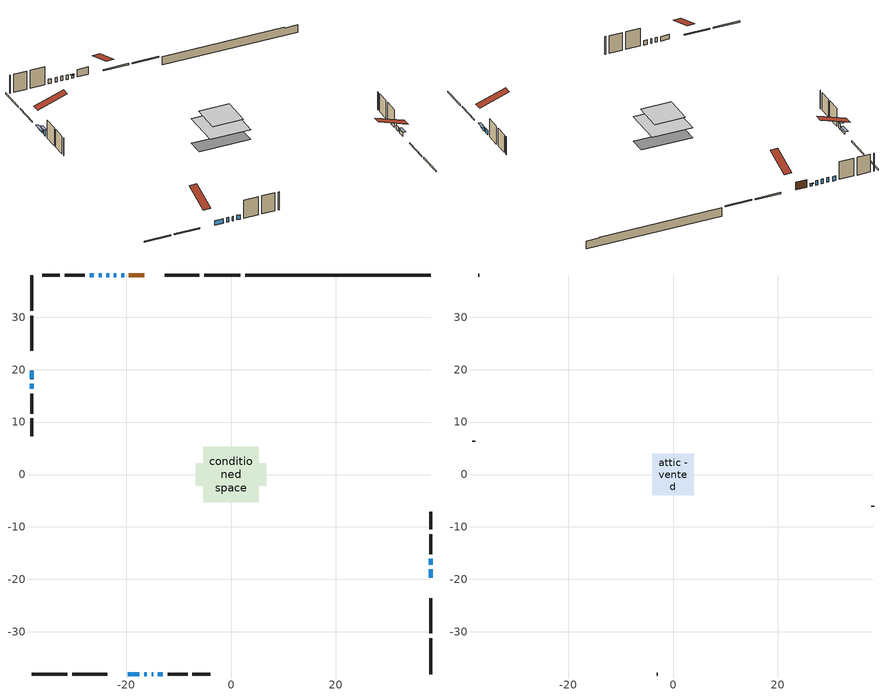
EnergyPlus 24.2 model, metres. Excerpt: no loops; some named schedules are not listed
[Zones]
conditioned space
 floor outside (Floor1 construction): -1.4,-1.4 -1.4,1.4 1.4,1.4 1.4,-1.4 z0.46
 floor adiabatic (AdiabaticFloorConstruction): -5.29,-5.29 -5.29,5.29 5.29,5.29 5.29,-5.29 z2.9
 floor foundation (Slab1 construction): -6.69,-2.15 -6.69,2.15 6.69,2.15 6.69,-2.15 z-1.83
 wall outside (RimJoist1 construction): 1.77,38.06 -5.09,38.06 / -38.06,-38.06 -31.2,-38.06 / -38.06,38.06 -38.06,31.2 / 38.06,-38.06 38.06,-31.2 z0.46:0.76
 wall outside (RimJoist2 construction): -6.02,38.06 -12.65,38.06 / -30.27,-38.06 -23.64,-38.06 / -38.06,30.27 -38.06,23.64 / 38.06,-30.27 38.06,-23.64 z0.46:0.76
 wall outside (AdiabaticWallConstruction 1): -16.54,38.06 -19.46,38.06 z0.46:2.49
 wall outside (AdiabaticWallConstruction): -19.74,-38.06 -17.46,-38.06 / -21.86,38.06 -22.32,38.06 / -16.53,-38.06 -16.05,-38.06 / -23.25,38.06 -23.76,38.06 / -15.13,-38.06 -14.87,-38.06 / 38.06,-17.19 38.06,-16.12 / -24.68,38.06 -25.26,38.06 / -26.18,38.06 -26.99,38.06 / -13.94,-38.06 -13.03,-38.06 z0.46:1.68; -38.06,19.74 -38.06,18.22 z0.46:0.87; -38.06,17.29 -38.06,16.37 z0.46:1.99; 38.06,-19.74 38.06,-18.11 z0.46:1.38; -20.39,38.06 -20.94,38.06 z0.46:1.09
 wall outside (Wall1 construction): -27.92,38.06 -31.73,38.06 / -12.1,-38.06 -8.28,-38.06 / -38.06,15.45 -38.06,11.63 / 38.06,-15.19 38.06,-11.37 z0.46:5.34
 wall outside (Wall2 construction): -32.66,38.06 -36.02,38.06 / -7.35,-38.06 -3.99,-38.06 / -38.06,10.7 -38.06,7.34 / 38.06,-10.44 38.06,-7.08 z0.46:5.34
 wall foundation (FoundationWall1 construction): 2.7,38.06,-1.83 2.7,38.06,0.46 34.52,38.06,0.46 34.52,38.06,0.2 38.06,38.06,0.2 38.06,38.06,-1.83
 window (WindowConstruction 10): -19.74,-38.06 -17.46,-38.06 z0.46:1.68
 window (WindowConstruction 4): -38.06,19.74 -38.06,18.22 z0.46:0.87
 window (WindowConstruction 5): -38.06,17.29 -38.06,16.38 z0.46:1.98
 window (WindowConstruction 6): 38.06,-19.74 38.06,-18.12 z0.46:1.37
 window (WindowConstruction 7): -20.39,38.06 -20.93,38.06 z0.46:1.09
 window (WindowConstruction 8): -21.86,38.06 -22.32,38.06 z0.46:1.68
 window (WindowConstruction 9): -16.53,-38.06 -16.05,-38.06 z0.46:1.68
 window (WindowConstruction 11): -23.25,38.06 -23.76,38.06 z0.46:1.68
 window (WindowConstruction 12): -15.13,-38.06 -14.87,-38.06 z0.46:1.68
 window (WindowConstruction): 38.06,-17.19 38.06,-16.12 z0.46:1.68
 window (WindowConstruction 1): -24.69,38.06 -25.26,38.06 z0.46:1.68
 window (WindowConstruction 2): -26.19,38.06 -26.99,38.06 z0.46:1.68
 window (WindowConstruction 3): -13.94,-38.06 -13.03,-38.06 z0.46:1.68
 door (Door): -16.54,38.06 -19.46,38.06 z0.46:2.49
 ceiling adiabatic (AdiabaticFloorConstruction): 5.29,-5.29 5.29,5.29 -5.29,5.29 -5.29,-5.29 z2.9
attic - vented
 floor to conditioned space (Floor2 construction Reversed): -3.97,-3.97 -3.97,3.97 3.97,3.97 3.97,-3.97 z5.34
 wall outside (Wall3 construction): -36.95,38.06 -37.13,38.06 / -3.07,-38.06 -2.89,-38.06 / -38.06,6.41 -38.06,6.23 / 38.06,-6.15 38.06,-5.97 z0.46:5.34
 roof outside (Roof1 construction): -15.61,38.06,5.34 -15.61,30.32,7.92 -13.58,30.32,7.92 -13.58,38.06,5.34; -20.67,-38.06,5.34 -20.67,-30.32,7.92 -22.71,-30.32,7.92 -22.71,-38.06,5.34; -38.06,20.67,5.34 -30.32,20.67,7.92 -30.32,22.71,7.92 -38.06,22.71,5.34; 38.06,-20.67,5.34 30.32,-20.67,7.92 30.32,-22.71,7.92 38.06,-22.71,5.34
shading: -38.06,17.61 -38.06,20.35 -38.67,20.35 -38.67,17.61 z1.47; -38.06,15.77 -38.06,17.9 -38.67,17.9 -38.67,15.77 z2.59; 38.06,-17.82 38.06,-20.04 38.67,-20.04 38.67,-17.82 z1.67; -21.13,38.06 -20.19,38.06 -20.19,38.47 -21.13,38.47 z1.29
[Building]
Building 1: Terrain=Suburbs
[Site:Location]
Toronto City Centre_ON: Latitude {deg}=43.63; Longitude {deg}=-79.39; Time Zone {hr}=-5; Elevation {m}=77; Keep Site Location Information=Yes
[Site:GroundTemperature:Shallow]
5.01852, 3.26908, 3.12898, 3.95918, 7.29196, 10.6092, 13.4851, 15.3069, 15.4617, 13.9799, 11.1774, 7.9619
[Site:WaterMainsTemperature]
Calculation Method=Schedule; Temperature Schedule=mains temperature schedule
[Material] Roughness=Rough; Thermal Absorptance=0.9
Name | Thickness {m} | Conductivity {W/m-K} | Density {kg/m3} | Specific Heat {J/kg-K} | Solar Absorptance | Visible Absorptance
asphalt or fiberglass shingles | 0.00635 | 0.162714 | 1121.4 | 1465.45 | 0.4 | 0.4
ceiling loosefill ins | 0.0846667 | 0.0480833 | 16.02 | 1046.75 | 0.7 | 0.7
ceiling stud and cavity | 0.1397 | 0.0883488 | 65.682 | 1177.47 | 0.7 | 0.7
concrete 4.0 in. | 0.1016 | 1.803125 | 2242.8 | 837.4 | 0.7 | 0.7
concrete 8.0 in. | 0.2032 | 1.803125 | 2242.8 | 837.4 | 0.7 | 0.7
door material | 0.04445 | 0.053851 | 512.64 | 1214.23 | 0.7 | 0.7
exterior vertical ins | 0.0457286 | 0.029427 | 32.04 | 1214.23 | 0.7 | 0.7
floor covering | 0.0127 | 0.0433444 | 54.468 | 1339.84 | 0.6 | 0.6
floor rigid ins | 0.103632 | 0.029427 | 32.04 | 1214.23 | 0.7 | 0.7
floor rigid ins 1; wall rigid ins | 0.512978 | 0.029427 | 32.04 | 1214.23 | 0.7 | 0.7
floor stud and cavity | 0.1397 | 0.142132 | 92.3553 | 1139.71 | 0.7 | 0.7
floor stud and cavity 1 | 0.1397 | 1.75129 | 37.0049 | 1207.88 | 0.7 | 0.7
furniture material conditioned space 1 | 0.1524 | 0.115458 | 640.8 | 1214.23 | 0.6 | 0.6
gypsum board | 0.0127 | 0.160291 | 801 | 837.4 | 0.6 | 0.6
gypsum board 1 | 0.0127 | 0.160291 | 801 | 837.4 | 0.7 | 0.7
osb sheathing 0.5 in. | 0.0127 | 0.115458 | 512.64 | 1214.23 | 0.7 | 0.7
osb sheathing 0.75 in. | 0.01905 | 0.115458 | 512.64 | 1214.23 | 0.7 | 0.7
osb sheathing 2.0 in. | 0.0508 | 0.115458 | 512.64 | 1214.23 | 0.7 | 0.7
rim joist rigid ins | 0.051816 | 0.029427 | 32.04 | 1214.23 | 0.7 | 0.7
rim joist stud and cavity | 0.0508 | 0.0451784 | 125.044 | 1163.47 | 0.6 | 0.6
rim joist stud and cavity 1 | 0.0508 | 0.275866 | 125.044 | 1163.47 | 0.6 | 0.6
wall stud and cavity | 0.1397 | 0.0820459 | 139.0536 | 1170.24 | 0.7 | 0.7
wall stud and cavity 1 | 0.1397 | 0.0827303 | 139.0536 | 1170.24 | 0.7 | 0.7
wall stud and cavity 2 | 0.0889 | 6.9971 | 50.32683 | 1063.81 | 0.6 | 0.6
wall stud and cavity 3 | 0.0889 | 0.380278 | 52.3479 | 1209.89 | 0.7 | 0.7
wall stud and cavity 4 | 0.0889 | 0.391764 | 83.0341 | 1211.67 | 0.7 | 0.7
wood siding | 0.0254 | 0.102417 | 544.68 | 1172.36 | 0.4 | 0.4
wood siding 1 | 0.00254 | 0.102417 | 544.68 | 1172.36 | 0.4 | 0.4
wood siding 2; wood siding 3; wood siding 4 | 0.0254 | 0.102417 | 544.68 | 1172.36 | 0.7 | 0.7
[WindowMaterial:SimpleGlazingSystem]
Name | U-Factor {W/m2-K} | Solar Heat Gain Coefficient
WindowMaterial | 3.3222 | 0.57
WindowMaterial 1 | 3.30573 | 0.62
WindowMaterial 10 | 3.30687 | 0.55
WindowMaterial 2 | 3.30346 | 0.64
WindowMaterial 3 | 3.31141 | 0.59
WindowMaterial 4 | 3.31652 | 0.58
WindowMaterial 5 | 3.313113 | 0.6
WindowMaterial 6 | 3.304596 | 0.63
WindowMaterial 7 | 3.304596 | 0.57
WindowMaterial 8 | 3.30573 | 0.61
WindowMaterial 9 | 3.145612 | 0.63
[Construction]
AdiabaticFloorConstruction: floor stud and cavity 1, floor rigid ins 1, osb sheathing 0.75 in., floor covering
AdiabaticWallConstruction: wood siding 3, wall rigid ins, wall stud and cavity 3, gypsum board
AdiabaticWallConstruction 1: wood siding 4, wall rigid ins, wall stud and cavity 3, gypsum board
Door: door material
Floor1 construction: floor stud and cavity, floor rigid ins, osb sheathing 0.75 in., floor covering
Floor2 construction Reversed: gypsum board, ceiling stud and cavity, ceiling loosefill ins
FoundationWall1 construction: concrete 8.0 in., gypsum board 1
furniture construction conditioned space 1: furniture material conditioned space 1
PartitionWallConstruction: gypsum board, wall stud and cavity 4, gypsum board
RimJoist1 construction: wood siding 2, osb sheathing 2.0 in., rim joist stud and cavity
RimJoist2 construction: wood siding 2, rim joist rigid ins, osb sheathing 2.0 in., rim joist stud and cavity 1
Roof1 construction: asphalt or fiberglass shingles
Slab1 construction: concrete 4.0 in.
Wall1 construction: wood siding, osb sheathing 0.5 in., wall stud and cavity, gypsum board
Wall2 construction: wood siding, osb sheathing 0.5 in., wall stud and cavity 1, gypsum board
Wall3 construction: wood siding 1, wall stud and cavity 2
WindowConstruction: WindowMaterial
WindowConstruction 1: WindowMaterial 1
WindowConstruction 10: WindowMaterial 9
WindowConstruction 11; WindowConstruction 12: WindowMaterial 10
WindowConstruction 2: WindowMaterial 2
WindowConstruction 3; WindowConstruction 8: WindowMaterial 3
WindowConstruction 4: WindowMaterial 4
WindowConstruction 5: WindowMaterial 5
WindowConstruction 6: WindowMaterial 6
WindowConstruction 7: WindowMaterial 7
WindowConstruction 9: WindowMaterial 8
[Zone] Multiplier=1; Part of Total Floor Area=Yes
Name | Volume {m3}
attic - vented | 26.405
conditioned space | 404.4
[Space]
Name | Zone | Volume {m3}
attic - vented 1 | attic - vented | 26.405
conditioned space 1 | conditioned space | 404.4
[ZoneInfiltration:EffectiveLeakageArea]
infil attic - vented 1: Zone or Space=attic - vented 1; Schedule=Always On Discrete; Effective Air Leakage Area {cm2}=2656; Stack Coefficient=0.000518436; Wind Coefficient=1.53839e-05
[ZoneMixing]
whole house fan mix: Zone or Space=attic - vented; Schedule=Always On Continuous; Design Flow Rate Calculation Method=Flow/Zone; Design Flow Rate {m3/s}=0; Source Zone or Space=conditioned space
[SurfaceProperty:ExposedFoundationPerimeter]
Slab1: Exposed Perimeter Calculation Method=TotalExposedPerimeter; Total Exposed Perimeter {m}=35.357
[InternalMass] Zone or ZoneList=conditioned space; Space or SpaceList=conditioned space 1
Name | Construction | Surface Area {m2}
furniture mass conditioned space 1 | furniture construction conditioned space 1 | 70.92
partition wall mass | PartitionWallConstruction | 177.3
[Lights]
interior lighting: Zone or ZoneList or Space or SpaceList=conditioned space 1; Schedule=interior lighting schedule; Design Level Calculation Method=LightingLevel; Lighting Level {W}=343.2; Return Air Fraction=0; Fraction Radiant=0.6; Fraction Visible=0.2; Fraction Replaceable=1
[People]
occupants: Zone or ZoneList or Space or SpaceList=conditioned space 1; Number of People Schedule=occupants schedule; Number of People Calculation Method=People; Number of People=3; Fraction Radiant=0.314171; Sensible Heat Fraction=0.56303; Activity Level Schedule=occupants activity schedule; Carbon Dioxide Generation Rate {m3/s-W}=0; Enable ASHRAE 55 Comfort Warnings=No; Mean Radiant Temperature Calculation Type=EnclosureAveraged
[ElectricEquipment] Zone or ZoneList or Space or SpaceList=conditioned space 1; Design Level Calculation Method=EquipmentLevel
Name | Schedule | Design Level {W} | Fraction Latent | Fraction Radiant | Fraction Lost
clothes dryer | clothes dryer schedule | 140.772 | 0.015 | 0.081 | 0.85
clothes washer | clothes washer schedule | 32.1985 | 0.03 | 0.162 | 0.7
cooking range | cooking range schedule | 215.147 | 0.08 | 0.432 | 0.2
dishwasher | dishwasher schedule | 66.8632 | 0.3 | 0.18 | 0.4
fridge | fridge schedule | 72.9452 | 0 | 0.6 | 0
mech vent bath fan 0 | mech vent bath fan 0 schedule | 50.2 | 0 | 0 | 1
mech vent house fan | mech vent house fan schedule | 0 | 0 | 0 | 1
mech vent house fan cfis | mech vent house fan cfis schedule | 0 | 0 | 0 | 0
mech vent range fan 0 | mech vent range fan 0 schedule | 57 | 0 | 0 | 1
misc plug loads | misc plug loads schedule | 494.7 | 0.045 | 0.513 | 0.1
whole house fan | Always On Discrete | 0 | 0 | 0 | 1
[OtherEquipment] Zone or ZoneList or Space or SpaceList=conditioned space 1; Design Level Calculation Method=EquipmentLevel
Name | Fuel Type | Schedule | Design Level {W} | Fraction Latent | Fraction Radiant | Fraction Lost
clothes dryer 1 | Electricity | clothes dryer schedule | 0 | 0.015 | 0.081 | 0.85
cooking range 1 | Electricity | cooking range schedule | 0 | 0.08 | 0.432 | 0.2
general water use latent | None | general water use schedule | 62.594 | 1 | 0 | 0
general water use sensible | None | general water use schedule | -61.6891 | 0 | 0.6 | 0
mech vent house fan latent load | None | Always On Discrete | 0 | 1 | 0 | 0
mech vent house fan sensible load | None | Always On Discrete | 0 | 0 | 0 | 0
water heater energy adjustment1 | NaturalGas | Always On Discrete | 0.01 | 0 | 0 | 1
[ZoneInfiltration:DesignFlowRate] Zone or ZoneList or Space or SpaceList=conditioned space 1; Schedule=Always On Discrete; Design Flow Rate Calculation Method=Flow/Zone; Design Flow Rate {m3/s}=0
infil flow; natural vent flow; whole house fan flow
[AvailabilityManager:Scheduled]
central ac and furnace airloop Availability Manager: Schedule=Always On Discrete
[Foundation:Kiva]
Foundation Kiva 1: Initial Indoor Air Temperature {C}=18; Wall Height Above Grade {m}=0.460004; Wall Depth Below Slab {m}=0.2032; Custom Block Material Name 1=exterior vertical ins; Custom Block Depth 1 {m}=2.28999; Custom Block X Position 1 {m}=0.2159; Custom Block Z Position 1 {m}=0
[Foundation:Kiva:Settings]
Soil Conductivity {W/m-K}=0.849921; Soil Density {kg/m3}=1842.3; Soil Specific Heat {J/kg-K}=418.7; Ground Solar Absorptivity=0.9; Ground Thermal Absorptivity=0.9; Ground Surface Roughness {m}=0.03; Far-Field Width {m}=40; Deep-Ground Boundary Condition=ZeroFlux; Deep-Ground Depth {m}=40; Minimum Cell Dimension {m}=0.2; Maximum Cell Growth Coefficient=3; Simulation Timestep=Timestep
[Exterior:Lights]
exterior lighting: Schedule=exterior lighting schedule; Design Level {W}=75.6
[EnergyManagementSystem:GlobalVariable]
central_ac_and_furnace_airloop_Fan_RTF
infil_program_Qfan
infil_program_Qinf
natural_vent_program_Qnv
natural_vent_program_Qwhf
[EnergyManagementSystem:Sensor]
Name | Output:Variable or Output:Meter Index Key | Output:Variable or Output:Meter
airflow_gain | infil flow | Infiltration Sensible Heat Gain Energy
airflow_gain_1 | natural vent flow | Infiltration Sensible Heat Gain Energy
airflow_gain_2 | whole house fan flow | Infiltration Sensible Heat Gain Energy
airflow_loss | infil flow | Infiltration Sensible Heat Loss Energy
airflow_loss_1 | natural vent flow | Infiltration Sensible Heat Loss Energy
airflow_loss_2 | whole house fan flow | Infiltration Sensible Heat Loss Energy
clg_load_cond |  | Cooling:EnergyTransfer:Zone:CONDITIONED SPACE
clg_sp_s; clg_sp_s_1 | cooling setpoint | Schedule Value
clothes_dryer_exhaust_0_sch_s | clothes dryer exhaust 0 schedule | Schedule Value
cool_season | cooling season schedule | Schedule Value
htg_load_cond |  | Heating:EnergyTransfer:Zone:CONDITIONED SPACE
htg_sp_s; htg_sp_s_1 | heating setpoint | Schedule Value
ig_ee_conv | clothes dryer | Electric Equipment Convective Heating Energy
ig_ee_conv_2 | cooking range | Electric Equipment Convective Heating Energy
ig_ee_conv_4 | fridge | Electric Equipment Convective Heating Energy
ig_ee_conv_5 | misc plug loads | Electric Equipment Convective Heating Energy
ig_ee_conv_6 | whole house fan | Electric Equipment Convective Heating Energy
ig_ee_rad | clothes dryer | Electric Equipment Radiant Heating Energy
ig_ee_rad_2 | cooking range | Electric Equipment Radiant Heating Energy
ig_ee_rad_4 | fridge | Electric Equipment Radiant Heating Energy
ig_ee_rad_5 | misc plug loads | Electric Equipment Radiant Heating Energy
ig_ee_rad_6 | whole house fan | Electric Equipment Radiant Heating Energy
ig_lgt_conv | interior lighting | Lights Convective Heating Energy
ig_lgt_rad | interior lighting | Lights Radiant Heating Energy
ig_lgt_vis | interior lighting | Lights Visible Radiation Heating Energy
ig_oe_conv | clothes dryer 1 | Other Equipment Convective Heating Energy
ig_oe_conv_1 | cooking range 1 | Other Equipment Convective Heating Energy
ig_oe_conv_2 | general water use latent | Other Equipment Convective Heating Energy
ig_oe_conv_3 | general water use sensible | Other Equipment Convective Heating Energy
ig_oe_conv_4 | water heater energy adjustment1 | Other Equipment Convective Heating Energy
ig_oe_rad | clothes dryer 1 | Other Equipment Radiant Heating Energy
ig_oe_rad_1 | cooking range 1 | Other Equipment Radiant Heating Energy
ig_oe_rad_2 | general water use latent | Other Equipment Radiant Heating Energy
ig_oe_rad_3 | general water use sensible | Other Equipment Radiant Heating Energy
ig_oe_rad_4 | water heater energy adjustment1 | Other Equipment Radiant Heating Energy
ig_ppl_conv | occupants | People Convective Heating Energy
ig_ppl_rad | occupants | People Radiant Heating Energy
im_conv | furniture mass conditioned space 1 | Surface Inside Face Convection Heat Gain Energy
im_conv_1 | partition wall mass | Surface Inside Face Convection Heat Gain Energy
im_ig | furniture mass conditioned space 1 | Surface Inside Face Internal Gains Radiation Heat Gain Energy
im_ig_1 | partition wall mass | Surface Inside Face Internal Gains Radiation Heat Gain Energy
im_lgt | furniture mass conditioned space 1 | Surface Inside Face Lights Radiation Heat Gain Energy
im_lgt_1 | partition wall mass | Surface Inside Face Lights Radiation Heat Gain Energy
im_sol | furniture mass conditioned space 1 | Surface Inside Face Solar Radiation Heat Gain Energy
im_sol_1 | partition wall mass | Surface Inside Face Solar Radiation Heat Gain Energy
im_surf | furniture mass conditioned space 1 | Surface Inside Face Net Surface Thermal Radiation Heat Gain Energy
im_surf_1 | partition wall mass | Surface Inside Face Net Surface Thermal Radiation Heat Gain Energy
mech_vent_bath_fan_0_sch_s | mech vent bath fan 0 schedule | Schedule Value
mech_vent_range_fan_0_sch_s | mech vent range fan 0 schedule | Schedule Value
mv_conv | mech vent bath fan 0 | Electric Equipment Convective Heating Energy
mv_conv_1 | mech vent house fan | Electric Equipment Convective Heating Energy
mv_conv_2 | mech vent house fan cfis | Electric Equipment Convective Heating Energy
mv_conv_3 | mech vent range fan 0 | Electric Equipment Convective Heating Energy
mv_conv_4 | mech vent house fan latent load | Other Equipment Convective Heating Energy
mv_conv_5 | mech vent house fan sensible load | Other Equipment Convective Heating Energy
mv_rad | mech vent bath fan 0 | Electric Equipment Radiant Heating Energy
mv_rad_1 | mech vent house fan | Electric Equipment Radiant Heating Energy
mv_rad_2 | mech vent house fan cfis | Electric Equipment Radiant Heating Energy
mv_rad_3 | mech vent range fan 0 | Electric Equipment Radiant Heating Energy
mv_rad_4 | mech vent house fan latent load | Other Equipment Radiant Heating Energy
mv_rad_5 | mech vent house fan sensible load | Other Equipment Radiant Heating Energy
natural_vent_s | natural vent schedule | Schedule Value
out_pb_s |  | Site Outdoor Air Barometric Pressure
out_wt_s |  | Site Outdoor Air Humidity Ratio
site_vw_s |  | Site Wind Speed
ss_back_out | Window1 | Surface Window Shortwave from Zone Back Out Window Heat Transfer Rate
ss_back_out_1 | Window10 | Surface Window Shortwave from Zone Back Out Window Heat Transfer Rate
ss_back_out_10 | Window6 | Surface Window Shortwave from Zone Back Out Window Heat Transfer Rate
ss_back_out_11 | Window7 | Surface Window Shortwave from Zone Back Out Window Heat Transfer Rate
ss_back_out_12 | Window8 | Surface Window Shortwave from Zone Back Out Window Heat Transfer Rate
ss_back_out_2 | Window11 | Surface Window Shortwave from Zone Back Out Window Heat Transfer Rate
ss_back_out_3 | Window13 | Surface Window Shortwave from Zone Back Out Window Heat Transfer Rate
ss_back_out_4 | Window15 | Surface Window Shortwave from Zone Back Out Window Heat Transfer Rate
ss_back_out_5 | Window16 | Surface Window Shortwave from Zone Back Out Window Heat Transfer Rate
ss_back_out_6 | Window17 | Surface Window Shortwave from Zone Back Out Window Heat Transfer Rate
ss_back_out_7 | Window18 | Surface Window Shortwave from Zone Back Out Window Heat Transfer Rate
ss_back_out_8 | Window20 | Surface Window Shortwave from Zone Back Out Window Heat Transfer Rate
ss_back_out_9 | Window4 | Surface Window Shortwave from Zone Back Out Window Heat Transfer Rate
ss_conv | Door1 | Surface Inside Face Convection Heat Gain Energy
ss_conv_1 | Window1 | Surface Inside Face Convection Heat Gain Energy
ss_conv_10 | Window4 | Surface Inside Face Convection Heat Gain Energy
ss_conv_11 | Window6 | Surface Inside Face Convection Heat Gain Energy
ss_conv_12 | Window7 | Surface Inside Face Convection Heat Gain Energy
ss_conv_13 | Window8 | Surface Inside Face Convection Heat Gain Energy
ss_conv_2 | Window10 | Surface Inside Face Convection Heat Gain Energy
ss_conv_3 | Window11 | Surface Inside Face Convection Heat Gain Energy
ss_conv_4 | Window13 | Surface Inside Face Convection Heat Gain Energy
ss_conv_5 | Window15 | Surface Inside Face Convection Heat Gain Energy
ss_conv_6 | Window16 | Surface Inside Face Convection Heat Gain Energy
ss_conv_7 | Window17 | Surface Inside Face Convection Heat Gain Energy
ss_conv_8 | Window18 | Surface Inside Face Convection Heat Gain Energy
ss_conv_9 | Window20 | Surface Inside Face Convection Heat Gain Energy
ss_ig | Door1 | Surface Inside Face Internal Gains Radiation Heat Gain Energy
ss_ig_1 | Window1 | Surface Inside Face Internal Gains Radiation Heat Gain Energy
ss_ig_10 | Window4 | Surface Inside Face Internal Gains Radiation Heat Gain Energy
ss_ig_11 | Window6 | Surface Inside Face Internal Gains Radiation Heat Gain Energy
ss_ig_12 | Window7 | Surface Inside Face Internal Gains Radiation Heat Gain Energy
ss_ig_13 | Window8 | Surface Inside Face Internal Gains Radiation Heat Gain Energy
ss_ig_2 | Window10 | Surface Inside Face Internal Gains Radiation Heat Gain Energy
ss_ig_3 | Window11 | Surface Inside Face Internal Gains Radiation Heat Gain Energy
ss_ig_4 | Window13 | Surface Inside Face Internal Gains Radiation Heat Gain Energy
ss_ig_5 | Window15 | Surface Inside Face Internal Gains Radiation Heat Gain Energy
ss_ig_6 | Window16 | Surface Inside Face Internal Gains Radiation Heat Gain Energy
ss_ig_7 | Window17 | Surface Inside Face Internal Gains Radiation Heat Gain Energy
ss_ig_8 | Window18 | Surface Inside Face Internal Gains Radiation Heat Gain Energy
ss_ig_9 | Window20 | Surface Inside Face Internal Gains Radiation Heat Gain Energy
ss_lgt | Door1 | Surface Inside Face Lights Radiation Heat Gain Energy
ss_sol | Door1 | Surface Inside Face Solar Radiation Heat Gain Energy
ss_surf | Door1 | Surface Inside Face Net Surface Thermal Radiation Heat Gain Energy
ss_surf_1 | Window1 | Surface Inside Face Net Surface Thermal Radiation Heat Gain Energy
ss_surf_10 | Window4 | Surface Inside Face Net Surface Thermal Radiation Heat Gain Energy
ss_surf_11 | Window6 | Surface Inside Face Net Surface Thermal Radiation Heat Gain Energy
ss_surf_12 | Window7 | Surface Inside Face Net Surface Thermal Radiation Heat Gain Energy
ss_surf_13 | Window8 | Surface Inside Face Net Surface Thermal Radiation Heat Gain Energy
ss_surf_2 | Window10 | Surface Inside Face Net Surface Thermal Radiation Heat Gain Energy
ss_surf_3 | Window11 | Surface Inside Face Net Surface Thermal Radiation Heat Gain Energy
ss_surf_4 | Window13 | Surface Inside Face Net Surface Thermal Radiation Heat Gain Energy
ss_surf_5 | Window15 | Surface Inside Face Net Surface Thermal Radiation Heat Gain Energy
ss_surf_6 | Window16 | Surface Inside Face Net Surface Thermal Radiation Heat Gain Energy
ss_surf_7 | Window17 | Surface Inside Face Net Surface Thermal Radiation Heat Gain Energy
ss_surf_8 | Window18 | Surface Inside Face Net Surface Thermal Radiation Heat Gain Energy
ss_surf_9 | Window20 | Surface Inside Face Net Surface Thermal Radiation Heat Gain Energy
ss_trans_in | Window1 | Surface Window Transmitted Solar Radiation Rate
ss_trans_in_1 | Window10 | Surface Window Transmitted Solar Radiation Rate
ss_trans_in_10 | Window6 | Surface Window Transmitted Solar Radiation Rate
ss_trans_in_11 | Window7 | Surface Window Transmitted Solar Radiation Rate
ss_trans_in_12 | Window8 | Surface Window Transmitted Solar Radiation Rate
ss_trans_in_2 | Window11 | Surface Window Transmitted Solar Radiation Rate
ss_trans_in_3 | Window13 | Surface Window Transmitted Solar Radiation Rate
ss_trans_in_4 | Window15 | Surface Window Transmitted Solar Radiation Rate
ss_trans_in_5 | Window16 | Surface Window Transmitted Solar Radiation Rate
ss_trans_in_6 | Window17 | Surface Window Transmitted Solar Radiation Rate
ss_trans_in_7 | Window18 | Surface Window Transmitted Solar Radiation Rate
ss_trans_in_8 | Window20 | Surface Window Transmitted Solar Radiation Rate
ss_trans_in_9 | Window4 | Surface Window Transmitted Solar Radiation Rate
ss_trans_out | Window1 | Surface Inside Face Initial Transmitted Diffuse Transmitted Out Window Solar Radiation Rate
ss_trans_out_1 | Window10 | Surface Inside Face Initial Transmitted Diffuse Transmitted Out Window Solar Radiation Rate
ss_trans_out_10 | Window6 | Surface Inside Face Initial Transmitted Diffuse Transmitted Out Window Solar Radiation Rate
ss_trans_out_11 | Window7 | Surface Inside Face Initial Transmitted Diffuse Transmitted Out Window Solar Radiation Rate
ss_trans_out_12 | Window8 | Surface Inside Face Initial Transmitted Diffuse Transmitted Out Window Solar Radiation Rate
ss_trans_out_2 | Window11 | Surface Inside Face Initial Transmitted Diffuse Transmitted Out Window Solar Radiation Rate
